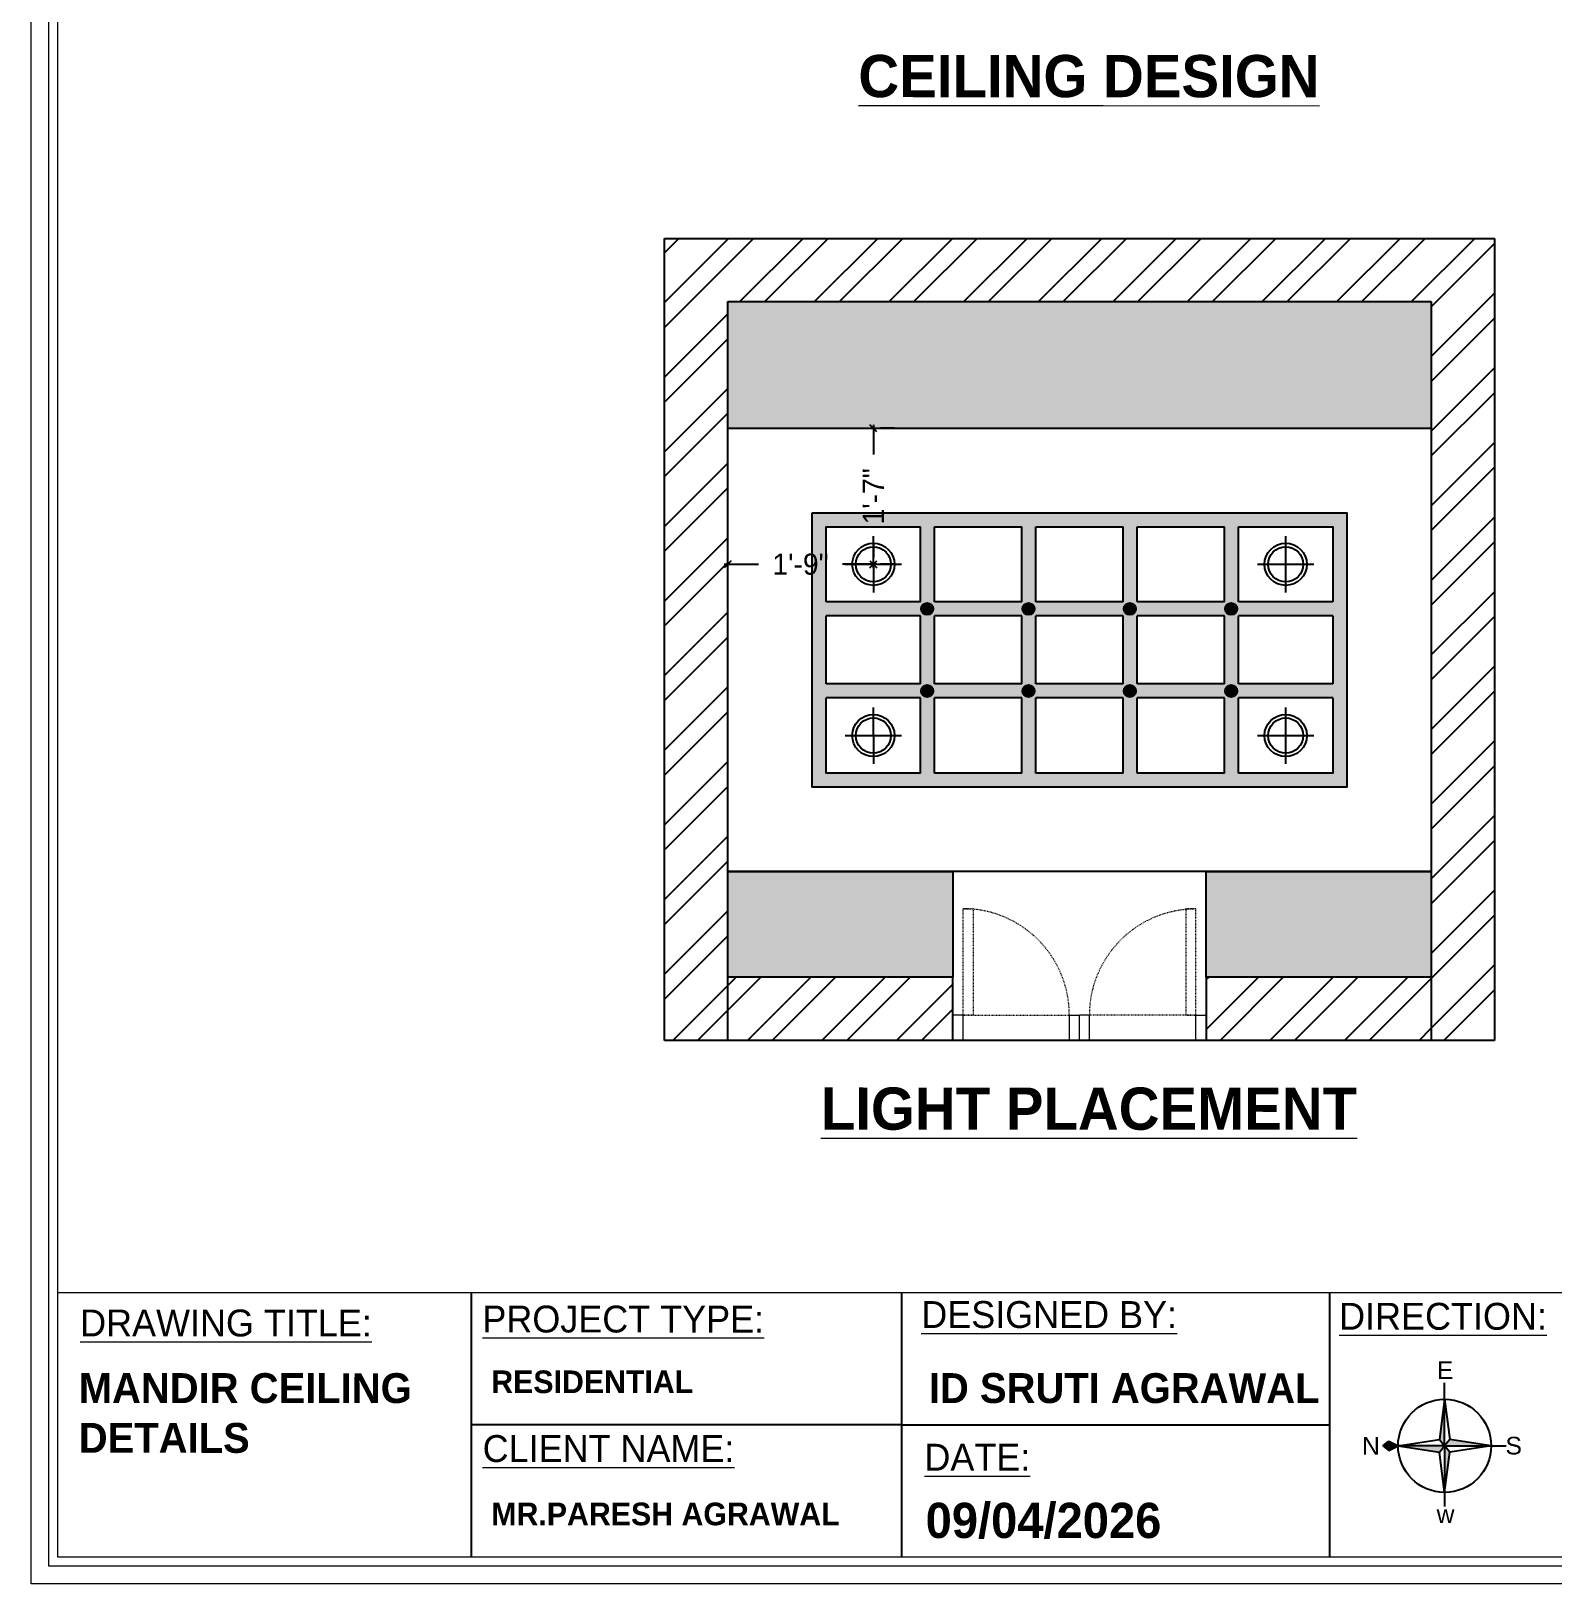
# Model space of a CAD drawing. Header units: inches. Extents: x 12792 to 19925, y -3298 to -817.
# Drawn here: x 13835.9 to 14052.2, y -1993.8 to -1773 of the extents above; entities that cross this region are included whole.
import ezdxf

# ---------------------------------------------------------------- set-up
doc = ezdxf.new("R2010")
doc.units = ezdxf.units.IN
doc.header["$MEASUREMENT"] = 0
for name, pattern in [('AUDIT_D_060311083008-3', [0]), ('DASHED2', [0.375, 0.25, -0.125]), ('HIDDEN', [0.375, 0.25, -0.125])]:
    doc.linetypes.add(name, pattern=pattern)
for name, color, linetype in [('A-DOOR', 251, 'AUDIT_D_060311083008-3'), ('A-Door-Frame', 1, 'Continuous'), ('A-Door-Swing', 8, 'HIDDEN'), ('ELE', 5, 'Continuous'), ('IEL-HATCH-002', 7, 'Continuous')]:
    doc.layers.add(name, color=color, linetype=linetype)
doc.layers.add('FURNI', color=140, linetype='Continuous', lineweight=18)
doc.styles.add('HEMI', font='stylu.ttf')
doc.styles.get("Standard").update_dxf_attribs({"font": 'arial.ttf'})
doc.dimstyles.new('SMALL', dxfattribs={"dimtxt": 3, "dimasz": 1, "dimexe": 1, "dimexo": 3, "dimgap": 2, "dimtad": 0, "dimdec": 0, "dimzin": 0, "dimdsep": 46, "dimlunit": 4, "dimtxsty": 'HEMI', "dimblk": 'OBLIQUE', "dimcen": 0, "dimdle": 0.5, "dimclrd": 5, "dimclre": 5, "dimclrt": 5, "dimadec": 0, "dimazin": 0, "dimtfac": 1, "dimtdec": 0, "dimtofl": 0, "dimtmove": 0, "dimatfit": 3, "dimfxl": 6, "dimtolj": 1, "dimtzin": 0, "dimlwd": -1, "dimlwe": -1, "dimarcsym": 1})
pattern_1 = [(45, (-4853.963, 176.2425), (-5.303301, 5.303301), []), (45, (-4850.428, 176.2425), (-5.303301, 5.303301), [])]

# ---------------------------------------------------------------- blocks, each defined once
blk = doc.blocks.new('*U46')
at = {"layer": 'A-Door-Frame', "lineweight": 5}
for p, q in [((0, -100), (0, 0)), ((498.5, -100), (498.5, 0))]:
    blk.add_line(p, q, dxfattribs=at)
for points in [[(0, -100), (40, -100), (40, 0), (0, 0)], [(498.5, -100), (458.5, -100), (458.5, 0), (498.5, 0)]]:
    blk.add_lwpolyline(points, dxfattribs=at)
at = {"layer": 'A-Door-Swing', "linetype": 'DASHED2', "lineweight": 5}
blk.add_line((43.7, 0), (462.2, 0), dxfattribs=at)
blk.add_lwpolyline([(40, 0), (40, 418.5), (80, 418.5), (80, 0)], close=True, dxfattribs=at)
blk.add_arc((40, 0), 418.5, 360, 90, dxfattribs=at)
blk = doc.blocks.new('UJM')
at = {"layer": 'IEL-HATCH-002', "true_color": 0xc8c92d, "transparency": 33554687}
h = blk.add_hatch(color=52, dxfattribs=at)
h.dxf.hatch_style = 1
h.paths.add_polyline_path([(18808, -2025.13, 1), (18809.72, -2025.13, 1)])
blk.add_circle((18808.86, -2025.13), 0.858)
blk = doc.blocks.new('ger')
at = {"color": 5}
for p, q in [((6473.06, -970.68), (6473.07, -978.68)), ((6469.07, -974.68), (6477.07, -974.68))]:
    blk.add_line(p, q, dxfattribs=at)
for radius in [3, 2.5]:
    blk.add_circle((6473.07, -974.68), radius, dxfattribs=at)
blk = doc.blocks.new('_Oblique')
at = {"color": 0, "linetype": 'ByBlock', "lineweight": -2}
blk.add_line((-0.5, -0.5), (0.5, 0.5), dxfattribs=at)
blk = doc.blocks.new('*D255')
at = {"color": 5, "transparency": 16777216}
for p, q in [((13955.6, -1845.83), (13955.6, -1847.83)), ((13934.4, -1848.83), (13939.29, -1848.83)), ((13956.1, -1848.83), (13951.2, -1848.83)), ((13934.9, -1851.83), (13934.9, -1849.83))]:
    blk.add_line(p, q, dxfattribs=at)
at = {"layer": 'Defpoints', "color": 0, "transparency": 16777216}
for p in [(13934.9, -1848.83), (13934.9, -1848.83), (13955.6, -1848.83)]:
    blk.add_point(p, dxfattribs=at)
at = {"color": 5, "transparency": 16777216, "rotation": 180}
blk.add_blockref('_Oblique', (13934.9, -1848.83), dxfattribs=at)
at = {"color": 5, "transparency": 16777216}
blk.add_blockref('_Oblique', (13955.6, -1848.83), dxfattribs=at)
at = {"color": 5, "transparency": 16777216, "insert": (13945.25, -1848.83), "char_height": 3, "attachment_point": 5, "style": 'HEMI'}
blk.add_mtext('\\A1;1\'-9"', dxfattribs=at)
blk = doc.blocks.new('*D256')
at = {"color": 5, "transparency": 16777216}
for p, q in [((13955.6, -1829), (13955.6, -1833.21)), ((13958.6, -1829.5), (13956.6, -1829.5)), ((13955.6, -1849.33), (13955.6, -1845.13)), ((13958.6, -1848.83), (13956.6, -1848.83))]:
    blk.add_line(p, q, dxfattribs=at)
at = {"layer": 'Defpoints', "color": 0, "transparency": 16777216}
for p in [(13955.6, -1829.5), (13955.6, -1829.5), (13955.6, -1848.83)]:
    blk.add_point(p, dxfattribs=at)
at = {"color": 5, "transparency": 16777216}
for p, rotation in [((13955.6, -1829.5), 90), ((13955.6, -1848.83), 270)]:
    blk.add_blockref('_Oblique', p, dxfattribs=dict(at, rotation=rotation))
at = {"color": 5, "transparency": 16777216, "insert": (13955.6, -1839.17), "char_height": 3, "attachment_point": 5, "rotation": 90, "style": 'HEMI'}
blk.add_mtext('\\A1;1\'-7"', dxfattribs=at)
blk = doc.blocks.new('E4TET')
at = {"layer": 'ELE', "true_color": 0xed1f24}
h = blk.add_hatch(color=240, dxfattribs=at)
h.paths.add_polyline_path([(18093.61, -2280.82), (18092.5, -2282.19), (18093.61, -2284.33)])
h.paths.add_polyline_path([(18093.61, -2284.33), (18094.71, -2282.19), (18093.61, -2280.82)])
at = {"layer": 'ELE', "true_color": 0x000000}
h = blk.add_hatch(color=18, dxfattribs=at)
h.paths.add_polyline_path([(18095.05, -2296.16), (18093.61, -2295), (18093.61, -2305.67)])
h.paths.add_polyline_path([(18104.28, -2295), (18095.05, -2293.83), (18093.61, -2295)])
h.paths.add_polyline_path([(18093.61, -2284.33), (18092.16, -2293.83), (18093.61, -2295)])
h.paths.add_polyline_path([(18092.16, -2296.16), (18093.61, -2295), (18082.94, -2295)])
at = {"layer": 'ELE', "color": 240, "true_color": 0xed1f24}
for p, q in [((18093.61, -2280.82), (18092.5, -2282.19)), ((18092.5, -2282.19), (18093.61, -2284.33)), ((18093.61, -2280.82), (18094.71, -2282.19)), ((18093.61, -2284.33), (18093.61, -2280.82)), ((18094.71, -2282.19), (18093.61, -2284.33))]:
    blk.add_line(p, q, dxfattribs=at)
at = {"layer": 'ELE', "color": 18, "true_color": 0x000000}
for p, q in [((18093.61, -2284.33), (18092.16, -2293.83)), ((18093.61, -2295), (18093.61, -2284.33)), ((18093.61, -2284.33), (18095.05, -2293.83)), ((18082.94, -2295), (18092.16, -2293.83)), ((18092.16, -2293.83), (18093.61, -2295)), ((18095.05, -2293.83), (18093.61, -2295)), ((18104.28, -2295), (18095.05, -2293.83)), ((18082.94, -2295), (18079.71, -2295)), ((18082.94, -2295), (18079.71, -2295)), ((18093.61, -2295), (18082.94, -2295)), ((18082.94, -2295), (18092.16, -2296.16)), ((18092.16, -2296.16), (18093.61, -2295)), ((18093.61, -2305.67), (18092.16, -2296.16)), ((18093.61, -2295), (18093.61, -2305.67)), ((18095.05, -2296.16), (18093.61, -2295)), ((18093.61, -2295), (18104.28, -2295)), ((18093.61, -2305.67), (18095.05, -2296.16)), ((18104.28, -2295), (18095.05, -2296.16)), ((18104.28, -2295), (18108.01, -2295)), ((18104.28, -2295), (18108.01, -2295)), ((18093.61, -2305.67), (18093.61, -2309.08))]:
    blk.add_line(p, q, dxfattribs=at)
blk.add_circle((18093.61, -2295), 10.67, dxfattribs=at)

msp = doc.modelspace()

# ---------------------------------------------------------------- hatches: boundary and pattern name
at = {"layer": 'IEL-HATCH-002', "true_color": 0xf27172, "transparency": 33554687}
h = msp.add_hatch(dxfattribs=at)
h.set_pattern_fill('ANSI32', color=11, scale=20)
h.set_pattern_definition(pattern_1)
h.paths.add_polyline_path([(13925.9, -1802.5), (13925.9, -1916.5), (13934.9, -1916.5), (13934.9, -1811.5), (14034.9, -1811.5), (14034.9, -1916.5), (14043.9, -1916.5), (14043.9, -1802.5)])
at = {"layer": 'IEL-HATCH-002', "true_color": 0xab9678, "transparency": 33554687}
h = msp.add_hatch(color=33, dxfattribs=at)
h.dxf.hatch_style = 1
h.paths.add_polyline_path([(14034.9, -1829.5), (14034.9, -1811.5), (13934.9, -1811.5), (13934.9, -1829.5)])
at = {"layer": 'IEL-HATCH-002', "true_color": 0x9d754d, "transparency": 33554687}
h = msp.add_hatch(color=35, dxfattribs=at)
h.dxf.hatch_style = 1
h.paths.add_polyline_path([(14022.9, -1841.5), (13946.9, -1841.5), (13946.9, -1880.5), (14022.9, -1880.5)])
h.paths.add_polyline_path([(13964.3, -1865.83), (13964.3, -1856.17), (13976.7, -1856.17), (13976.7, -1865.83)], flags=16)
h.paths.add_polyline_path([(13962.3, -1865.83), (13948.9, -1865.83), (13948.9, -1856.17), (13962.3, -1856.17)], flags=16)
h.paths.add_polyline_path([(13964.3, -1867.83), (13976.7, -1867.83), (13976.7, -1878.5), (13964.3, -1878.5)], flags=16)
h.paths.add_polyline_path([(13962.3, -1867.83), (13962.3, -1878.5), (13948.9, -1878.5), (13948.9, -1867.83)], flags=16)
h.paths.add_polyline_path([(13964.3, -1854.17), (13964.3, -1843.5), (13976.7, -1843.5), (13976.7, -1854.17)], flags=16)
h.paths.add_polyline_path([(13962.3, -1854.17), (13948.9, -1854.17), (13948.9, -1843.5), (13962.3, -1843.5)], flags=16)
h.paths.add_polyline_path([(13978.7, -1865.83), (13978.7, -1856.17), (13991.1, -1856.17), (13991.1, -1865.83)], flags=16)
h.paths.add_polyline_path([(13978.7, -1867.83), (13991.1, -1867.83), (13991.1, -1878.5), (13978.7, -1878.5)], flags=16)
h.paths.add_polyline_path([(13978.7, -1854.17), (13978.7, -1843.5), (13991.1, -1843.5), (13991.1, -1854.17)], flags=16)
h.paths.add_polyline_path([(13993.1, -1865.83), (13993.1, -1856.17), (14005.5, -1856.17), (14005.5, -1865.83)], flags=16)
h.paths.add_polyline_path([(13993.1, -1867.83), (14005.5, -1867.83), (14005.5, -1878.5), (13993.1, -1878.5)], flags=16)
h.paths.add_polyline_path([(13993.1, -1854.17), (13993.1, -1843.5), (14005.5, -1843.5), (14005.5, -1854.17)], flags=16)
h.paths.add_polyline_path([(14007.5, -1865.83), (14007.5, -1856.17), (14020.9, -1856.17), (14020.9, -1865.83)], flags=16)
h.paths.add_polyline_path([(14007.5, -1867.83), (14020.9, -1867.83), (14020.9, -1878.5), (14007.5, -1878.5)], flags=16)
h.paths.add_polyline_path([(14007.5, -1854.17), (14007.5, -1843.5), (14020.9, -1843.5), (14020.9, -1854.17)], flags=16)
at = {"layer": 'IEL-HATCH-002', "true_color": 0xab9678, "transparency": 33554687}
h = msp.add_hatch(color=33, dxfattribs=at)
h.dxf.hatch_style = 1
h.paths.add_polyline_path([(13934.9, -1892.5), (13934.9, -1907.5), (13966.9, -1907.5), (13966.9, -1892.5)])
h.paths.add_polyline_path([(14034.9, -1907.5), (14034.9, -1892.5), (14002.9, -1892.5), (14002.9, -1907.5)])
at = {"layer": 'IEL-HATCH-002', "true_color": 0xf27172, "transparency": 33554687}
h = msp.add_hatch(dxfattribs=at)
h.set_pattern_fill('ANSI32', color=11, scale=20)
h.set_pattern_definition(pattern_1)
h.paths.add_polyline_path([(13966.9, -1916.5), (13966.9, -1912.89), (13966.9, -1907.5), (13934.9, -1907.5), (13934.9, -1916.5)])
h.paths.add_polyline_path([(14034.9, -1916.5), (14034.9, -1907.5), (14002.9, -1907.5), (14002.9, -1912.89), (14002.9, -1912.89), (14002.9, -1916.5)])

# ---------------------------------------------------------------- linework, layer by layer
for p, q in [((13925.9, -1802.5), (14043.9, -1802.5)), ((13925.9, -1916.5), (13925.9, -1802.5)), ((14043.9, -1802.5), (14043.9, -1916.5)), ((13934.9, -1811.5), (14034.9, -1811.5)), ((13934.9, -1916.5), (13934.9, -1811.5)), ((14034.9, -1811.5), (14034.9, -1916.5)), ((13934.9, -1829.5), (14034.9, -1829.5)), ((13962.3, -1854.17), (13962.3, -1843.5)), ((13964.3, -1854.17), (13964.3, -1843.5)), ((13976.7, -1854.17), (13976.7, -1843.5)), ((13978.7, -1854.17), (13978.7, -1843.5)), ((13991.1, -1854.17), (13991.1, -1843.5)), ((13993.1, -1854.17), (13993.1, -1843.5)), ((14005.5, -1854.17), (14005.5, -1843.5)), ((14007.5, -1854.17), (14007.5, -1843.5)), ((13962.3, -1854.17), (13948.9, -1854.17)), ((13962.3, -1856.17), (13948.9, -1856.17)), ((13962.3, -1865.83), (13962.3, -1856.17)), ((13976.7, -1854.17), (13964.3, -1854.17)), ((13964.3, -1865.83), (13964.3, -1856.17)), ((13976.7, -1856.17), (13964.3, -1856.17)), ((13976.7, -1865.83), (13976.7, -1856.17)), ((13991.1, -1854.17), (13978.7, -1854.17)), ((13978.7, -1865.83), (13978.7, -1856.17)), ((13991.1, -1856.17), (13978.7, -1856.17)), ((13991.1, -1865.83), (13991.1, -1856.17)), ((14005.5, -1854.17), (13993.1, -1854.17)), ((13993.1, -1865.83), (13993.1, -1856.17)), ((14005.5, -1856.17), (13993.1, -1856.17)), ((14005.5, -1865.83), (14005.5, -1856.17)), ((14020.9, -1854.17), (14007.5, -1854.17)), ((14007.5, -1865.83), (14007.5, -1856.17)), ((14020.9, -1856.17), (14007.5, -1856.17)), ((13962.3, -1865.83), (13948.9, -1865.83)), ((13976.7, -1865.83), (13964.3, -1865.83)), ((13991.1, -1865.83), (13978.7, -1865.83)), ((14005.5, -1865.83), (13993.1, -1865.83)), ((14020.9, -1865.83), (14007.5, -1865.83)), ((13962.3, -1867.83), (13948.9, -1867.83)), ((13962.3, -1878.5), (13962.3, -1867.83)), ((13964.3, -1878.5), (13964.3, -1867.83)), ((13976.7, -1867.83), (13964.3, -1867.83)), ((13976.7, -1878.5), (13976.7, -1867.83)), ((13978.7, -1878.5), (13978.7, -1867.83)), ((13991.1, -1867.83), (13978.7, -1867.83)), ((13991.1, -1878.5), (13991.1, -1867.83)), ((13993.1, -1878.5), (13993.1, -1867.83)), ((14005.5, -1867.83), (13993.1, -1867.83)), ((14005.5, -1878.5), (14005.5, -1867.83)), ((14007.5, -1878.5), (14007.5, -1867.83)), ((14020.9, -1867.83), (14007.5, -1867.83)), ((13966.9, -1907.5), (13934.9, -1907.5)), ((13966.9, -1916.5), (13966.9, -1907.5)), ((14002.9, -1907.5), (14002.9, -1916.5)), ((14043.9, -1916.5), (13925.9, -1916.5))]:
    msp.add_line(p, q)
at = {"color": 18, "true_color": 0x000000}
for p, q in [((13898.44, -1952.37), (13898.44, -1989.93)), ((13959.6, -1952.37), (13959.6, -1989.93)), ((14020.44, -1952.37), (14020.44, -1989.93)), ((13959.6, -1971.15), (13898.44, -1971.15)), ((13959.6, -1971.15), (14020.44, -1971.15))]:
    msp.add_line(p, q, dxfattribs=at)
for points in [[(13934.9, -1829.5), (14034.9, -1829.5), (14034.9, -1892.5), (13934.9, -1892.5)], [(13934.9, -1829.5), (14034.9, -1829.5), (14034.9, -1892.5), (13934.9, -1892.5)], [(13946.9, -1841.5), (14022.9, -1841.5), (14022.9, -1880.5), (13946.9, -1880.5)], [(13966.9, -1907.5), (13934.9, -1907.5), (13934.9, -1892.5), (13966.9, -1892.5)]]:
    msp.add_lwpolyline(points, close=True)
for points in [[(13948.9, -1854.17), (13948.9, -1843.5), (13962.3, -1843.5)], [(13964.3, -1843.5), (13976.7, -1843.5)], [(13978.7, -1843.5), (13991.1, -1843.5)], [(13993.1, -1843.5), (14005.5, -1843.5)], [(14007.5, -1843.5), (14020.9, -1843.5), (14020.9, -1854.17)], [(13948.9, -1865.83), (13948.9, -1856.17)], [(14020.9, -1856.17), (14020.9, -1865.83)], [(13962.3, -1878.5), (13948.9, -1878.5), (13948.9, -1867.83)], [(14020.9, -1867.83), (14020.9, -1878.5), (14007.5, -1878.5)], [(13976.7, -1878.5), (13964.3, -1878.5)], [(13991.1, -1878.5), (13978.7, -1878.5)], [(14005.5, -1878.5), (13993.1, -1878.5)], [(14034.9, -1907.5), (14002.9, -1907.5), (14002.9, -1892.5), (14034.9, -1892.5)]]:
    msp.add_lwpolyline(points)
at = {"layer": 'FURNI', "color": 18, "true_color": 0x000000}
msp.add_line((14138.06, -1952.37), (13839.71, -1952.37), dxfattribs=at)
for points in [[(13835.88, -1993.75), (13835.88, -1565.54), (14141.88, -1565.54), (14141.88, -1993.75)], [(13838.43, -1991.21), (13838.43, -1568.08), (14139.34, -1568.08), (14139.34, -1991.21)], [(13839.71, -1989.93), (13839.71, -1569.36), (14138.06, -1569.36), (14138.06, -1989.93)]]:
    msp.add_lwpolyline(points, close=True, dxfattribs=at)

# ---------------------------------------------------------------- block references
for name, p in [('ger', (7482.53, -874.15)), ('ger', (7541.13, -874.15)), ('UJM', (-4845.61, 169.96)), ('UJM', (-4831.21, 169.96)), ('UJM', (-4816.81, 169.96)), ('UJM', (-4802.41, 169.96)), ('UJM', (-4845.61, 158.29)), ('UJM', (-4831.21, 158.29)), ('UJM', (-4816.81, 158.29)), ('UJM', (-4802.41, 158.29)), ('ger', (7482.53, -898.49)), ('ger', (7541.13, -898.49))]:
    msp.add_blockref(name, p)
at = {"lineweight": 5, "xscale": 0.6203332627436441, "yscale": 0.6203332627436441, "zscale": 0.6203332627436441, "rotation": 89.99999999999999}
msp.add_blockref('E4TET', (12613.13, -13198.19), dxfattribs=at)
at = {"layer": 'A-DOOR', "lineweight": 5, "yscale": 0.03611111111109516, "zscale": 0.03611111111109516}
for p, xscale in [((13966.9, -1912.89), 0.03611111111109516), ((14002.9, -1912.89), -0.03611111111109516)]:
    msp.add_blockref('*U46', p, dxfattribs=dict(at, xscale=xscale))

# ---------------------------------------------------------------- texts
at = {"color": 240, "lineweight": 5, "true_color": 0xe90039, "char_height": 6, "width": 106.8964, "attachment_point": 1, "rotation": 359.9906, "style": 'HEMI'}
for s, insert in [('\\pxqc;{\\fStylus BT|b1|i0|c0|p34;\\LCEILING DESIGN}', (13932.79, -1776.43)), ('\\pxqc;{\\fStylus BT|b1|i0|c0|p34;\\LLIGHT PLACEMENT}', (13932.79, -1923.19))]:
    msp.add_mtext(s, dxfattribs=dict(at, insert=insert))
at = {"lineweight": 15, "attachment_point": 1, "rotation": 359.9906, "style": 'HEMI'}
for s, insert, char_height, width in [('{\\LDRAWING TITLE:}', (13842.86, -1954.75), 3.8222, 42.5585), ('{\\LPROJECT TYPE:}', (13900.03, -1954.19), 3.8222, 40.1495), ('{\\LDESIGNED BY:}', (13962.41, -1953.55), 3.8222, 40.3775), ('{\\LDIRECTION:}', (14021.8, -1953.8), 3.8222, 29.5649), ('{\\fStylus BT|b1|i0|c0|p34;MANDIR CEILING DETAILS}', (13842.67, -1963.79), 4.2469, 56.3288), ('{\\fStylus BT|b1|i0|c0|p34;RESIDENTIAL}', (13901.29, -1963.41), 3.221, 70.3587), ('{\\fStylus BT|b1|i0|c0|p34;ID SRUTI AGRAWAL}', (13963.49, -1963.79), 4.2469, 56.3288), ('{\\LCLIENT NAME:}', (13900.07, -1972.6), 3.8222, 39.4925), ('{\\LDATE:}', (13962.86, -1973.83), 3.822, 29.5649), ('{\\fStylus BT|b1|i0|c0|p34;09/04/2026}', (13963.03, -1982.22), 5.0056, 38.7182), ('{\\fStylus BT|b1|i0|c0|p34;MR.PARESH AGRAWAL}', (13901.29, -1982.19), 3.221, 70.3587)]:
    msp.add_mtext(s, dxfattribs=dict(at, insert=insert, char_height=char_height, width=width))
at = {"layer": 'ELE', "color": 18, "lineweight": 5, "true_color": 0x000000}
for s, p in [('E', (14035.69, -1964.62)), ('w', (14035.66, -1985.08))]:
    msp.add_text(s, height=2.51, dxfattribs=at).set_placement(p)
at = {"layer": 'ELE', "color": 240, "lineweight": 5, "true_color": 0xed1f24}
msp.add_text('N', height=2.51, rotation=180, dxfattribs=at).set_placement((14027.59, -1972.89))
at = {"layer": 'ELE', "color": 18, "lineweight": 5, "true_color": 0x000000}
msp.add_text('S', height=2.51, rotation=0.4287, dxfattribs=at).set_placement((14045.45, -1975.36))

# ---------------------------------------------------------------- dimensions: what is measured, and where the dimension line sits
dim = msp.add_linear_dim(base=(13955.6, -1829.5), p1=(13955.6, -1848.83), p2=(13955.6, -1829.5), angle=90, dimstyle='SMALL')
dim.commit()
dim.dimension.update_dxf_attribs({"geometry": '*D256', "text_midpoint": (13955.6, -1839.17)})
dim = msp.add_linear_dim(base=(13934.9, -1848.83), p1=(13955.6, -1848.83), p2=(13934.9, -1848.83), dimstyle='SMALL')
dim.commit()
dim.dimension.update_dxf_attribs({"geometry": '*D255', "text_midpoint": (13945.25, -1848.83)})

doc.saveas('drawing.dxf')
